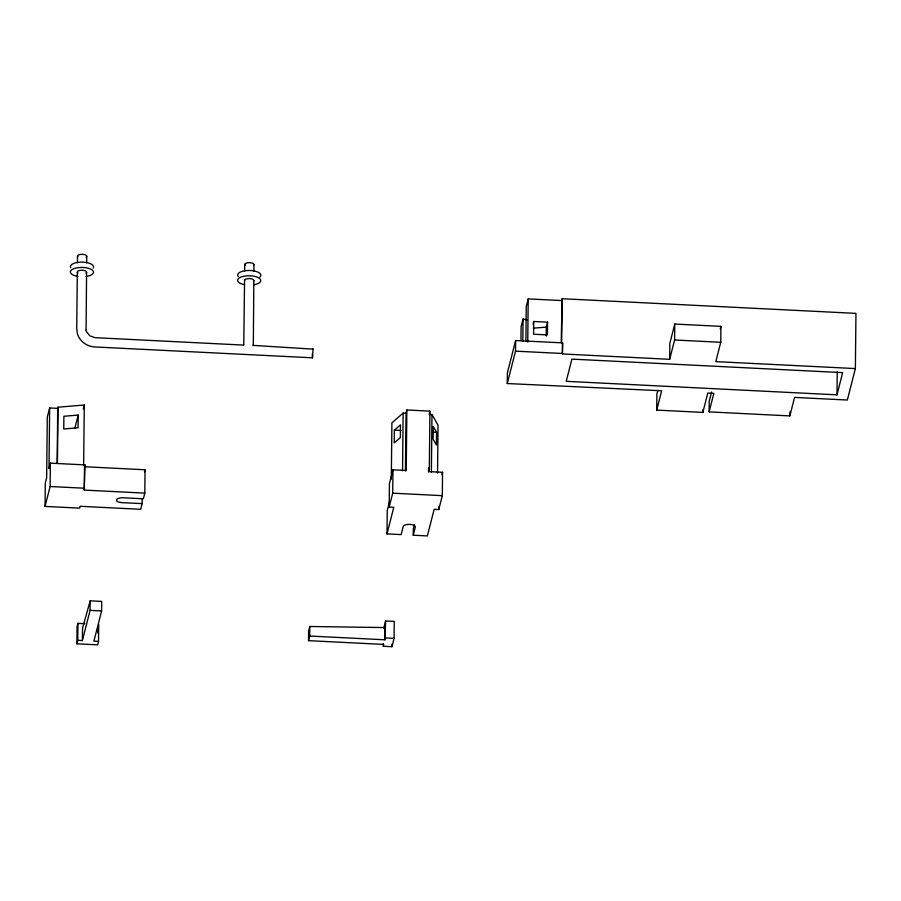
<?xml version="1.0" encoding="UTF-8"?>
<svg xmlns="http://www.w3.org/2000/svg" width="901" height="901" viewBox="0 0 901 901"><rect width="100%" height="100%" fill="white"/><g stroke="black" fill="none" stroke-linecap="round" stroke-linejoin="round"><path stroke-width="1.35" d="M312.771 349.115L253.316 345.387L253.834 280.504M142.178 498.546L142.121 503.636L140.68 509.302L80.121 506.283L79.648 508.13L45.05 506.407L45.298 483.049L46.649 477.733L47.28 417.219L49.645 407.962L57.72 408.367L58.013 407.207L84.277 405.011L83.635 465.524M49.645 407.962L49.014 468.475L50.366 463.159L84.976 464.882L84.255 490.088L144.802 493.117L145.05 469.759L84.503 466.729L84.255 490.088M45.05 506.407L50.129 486.517L50.366 463.159M57.146 463.249L57.72 408.367M57.427 463.497L58.013 407.207M77.317 272.023L76.72 328.82L77.509 334.068M77.407 262.732L77.475 256.098M78.207 415.068L78.072 427.806L63.746 429L63.881 416.262L78.207 415.068L74.884 428.088M98.705 624.382L98.524 641.366L97.635 644.834L76.878 643.798L77.058 626.814L77.936 623.346L84.863 623.695M76.878 643.798L77.768 640.329L77.936 623.346M77.768 640.329L82.374 640.566L82.509 628.357L90.179 600.821L101.712 601.395L101.61 610.957L93.907 641.14L98.524 641.366M86.586 272.158L86.079 330.104M86.687 262.867L86.755 256.233M82.374 640.566L90.077 610.371L90.179 600.821M97.758 633.076L97.815 627.851M244.554 280.369L243.766 345.038M244.655 271.088L244.723 264.444M253.924 271.212L253.992 264.579M308.525 640.656L308.626 631.105L309.798 626.477L385.087 627.58L384.964 639.789L309.696 636.038L308.525 640.656L383.781 644.418L383.308 646.265L391.958 646.704L394.086 638.37L394.255 621.386L385.605 620.958L383.792 628.087M309.696 636.038L309.798 626.477M383.308 646.265L383.33 643.652M384.964 639.789L385.605 620.958M405.427 470.919L406.036 413.221L406.858 409.978L429.923 411.126L429.293 471.64L442.56 472.304L442.312 495.663L438.764 509.538L434.158 509.313L427.367 535.915L413.244 535.205L415.305 527.108A6.093 2.444 0.6 0 0 409.876 524.382A6.093 2.444 0.6 0 0 403.197 526.499L401.136 534.597L387.002 533.899L387.25 510.54L389.626 501.226M387.002 533.899L393.782 507.297L389.176 507.06L389.423 483.713L392.96 469.826L406.227 470.491L406.858 409.978M391.316 479.107L391.901 422.817L403.141 413.075L406.036 413.221M389.176 507.06L392.712 493.185L392.96 469.826M391.958 646.704L391.991 644.091M394.356 430.16L394.221 442.898L400.359 437.582L400.495 424.844L394.356 430.16L401.159 430.498M402.544 470.772L403.141 413.075M413.244 535.205L413.311 528.831L414.336 524.787M428.493 472.068L428.538 467.844M431.376 472.214L431.984 414.516L429.101 414.37M436.557 432.266L436.422 445.004L433.122 439.215L433.257 426.477L436.557 432.266L432.48 432.063M437.537 472.969L438.032 425.126L431.984 414.516M438.764 509.538L438.798 506.79M855.376 368.577L847.345 400.033L794.581 397.409L789.862 415.913L709.121 411.881L713.84 393.377L707.792 393.073L702.859 412.399L656.716 410.101L661.649 390.775L507.263 383.533L507.376 372.913L515.631 340.533L562.641 342.876L562.404 353.958L669.68 359.308L674.601 339.981L674.77 324.056L720.913 326.365L720.744 342.29L715.811 361.616L855.376 368.577L855.95 313.379L562.123 298.715L561.21 342.369M507.263 383.533L515.53 351.153L515.631 340.533M520.981 340.578L521.116 326.646L523.064 319.044L527.108 319.821M522.828 341.333L523.064 319.044M525.891 341.333L526.263 306.498L528.2 298.895L561.65 300.562M527.749 342.087L528.2 298.895M533.73 321.477L533.606 334.215L547.436 334.902L547.571 322.164L533.73 321.477L533.043 324.202M546.22 336.005L546.321 327.097L547.571 322.164M562.123 298.715L561.65 343.304L562.641 342.876M562.404 353.958L562.517 343.337M656.716 410.101L656.885 394.176L657.876 390.313M669.68 359.308L669.837 343.382L674.77 324.056M702.859 412.399L702.881 409.752M709.121 411.881L709.233 401.26L711.599 392.014M789.862 415.913L789.907 411.926M836.995 394.841L842.66 372.631L571.898 359.116L566.233 381.326L836.995 394.841L837.243 371.37M312.332 353.631L312.489 357.776L313.075 348.631M83.264 408.975L84.277 405.011M84.503 466.729L84.976 464.882M144.475 472.023L145.05 469.759M144.802 493.117L143.36 498.782L123.178 497.769A6.093 2.444 0.6 0 0 116.499 499.897A6.093 2.444 0.6 0 0 121.939 502.634L142.121 503.636M429.372 413.289L429.923 411.126M441.907 474.827L442.56 472.304M720.248 328.944L720.913 326.365M243.642 345.094L95.01 337.672L89.717 335.758L86.417 331.455M533.302 328.189L546.321 327.097M674.601 339.981L720.744 342.29M515.53 351.153L562.528 353.496M312.534 357.81L94.83 346.953C87.16 346.648 79.772 341.445 77.497 334.023M392.712 493.185L442.312 495.663M50.129 486.517L84.728 488.241M90.077 610.371L101.61 610.957M385.437 637.942L394.086 638.37M253.204 345.229L253.755 345.59L253.158 345.038M86.428 331.5L86.068 330.048M244.621 280.707A4.64 1.87 0.6 0 1 249.453 278.578A4.64 1.87 0.6 0 1 253.654 280.988M77.936 272.992A4.64 1.87 0.6 0 1 81.867 270.221A4.64 1.87 0.6 0 1 86.046 273.003M244.509 284.66A11.6 4.663 0.6 0 1 240.105 277.463A11.6 4.663 0.6 0 1 258.452 277.711A11.6 4.663 0.6 0 1 253.62 284.784M77.903 276.427A11.6 4.663 0.6 0 1 72.654 269.219A11.6 4.663 0.6 0 1 91.204 269.365A11.6 4.663 0.6 0 1 86.057 276.483M238.348 276.618A11.6 4.663 0.6 0 1 249.566 270.469A11.6 4.663 0.6 0 1 259.927 277.046M70.706 267.732A11.6 4.663 0.6 0 1 82.149 262.123A11.6 4.663 0.6 0 1 93.231 268.036M245.5 265.513A4.64 1.87 0.6 0 1 248.935 262.653A4.64 1.87 0.6 0 1 253.631 265.277M77.914 256.92A4.64 1.87 0.6 0 1 82.385 254.307A4.64 1.87 0.6 0 1 86.068 257.179"/></g></svg>
